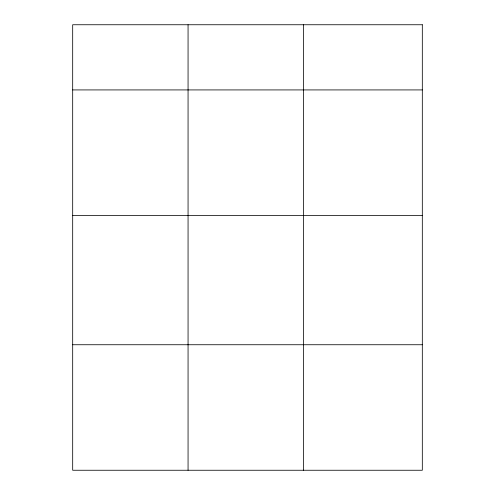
<?xml version="1.0" encoding="UTF-8"?>
<svg xmlns="http://www.w3.org/2000/svg" width="495" height="495" viewBox="0 0 495 495"><rect width="100%" height="100%" fill="white"/><g stroke="black" fill="none" stroke-linecap="round" stroke-linejoin="round"><path stroke-width="0.74" d="M72.685 89.923L422.315 89.923M72.685 215.43L422.315 215.43M72.685 344.743L422.315 344.743M303.441 24.75L303.441 470.25M188.063 24.75L188.063 470.25M422.315 24.75L72.685 24.75L72.685 470.25L422.315 470.25L422.315 24.75"/></g></svg>
